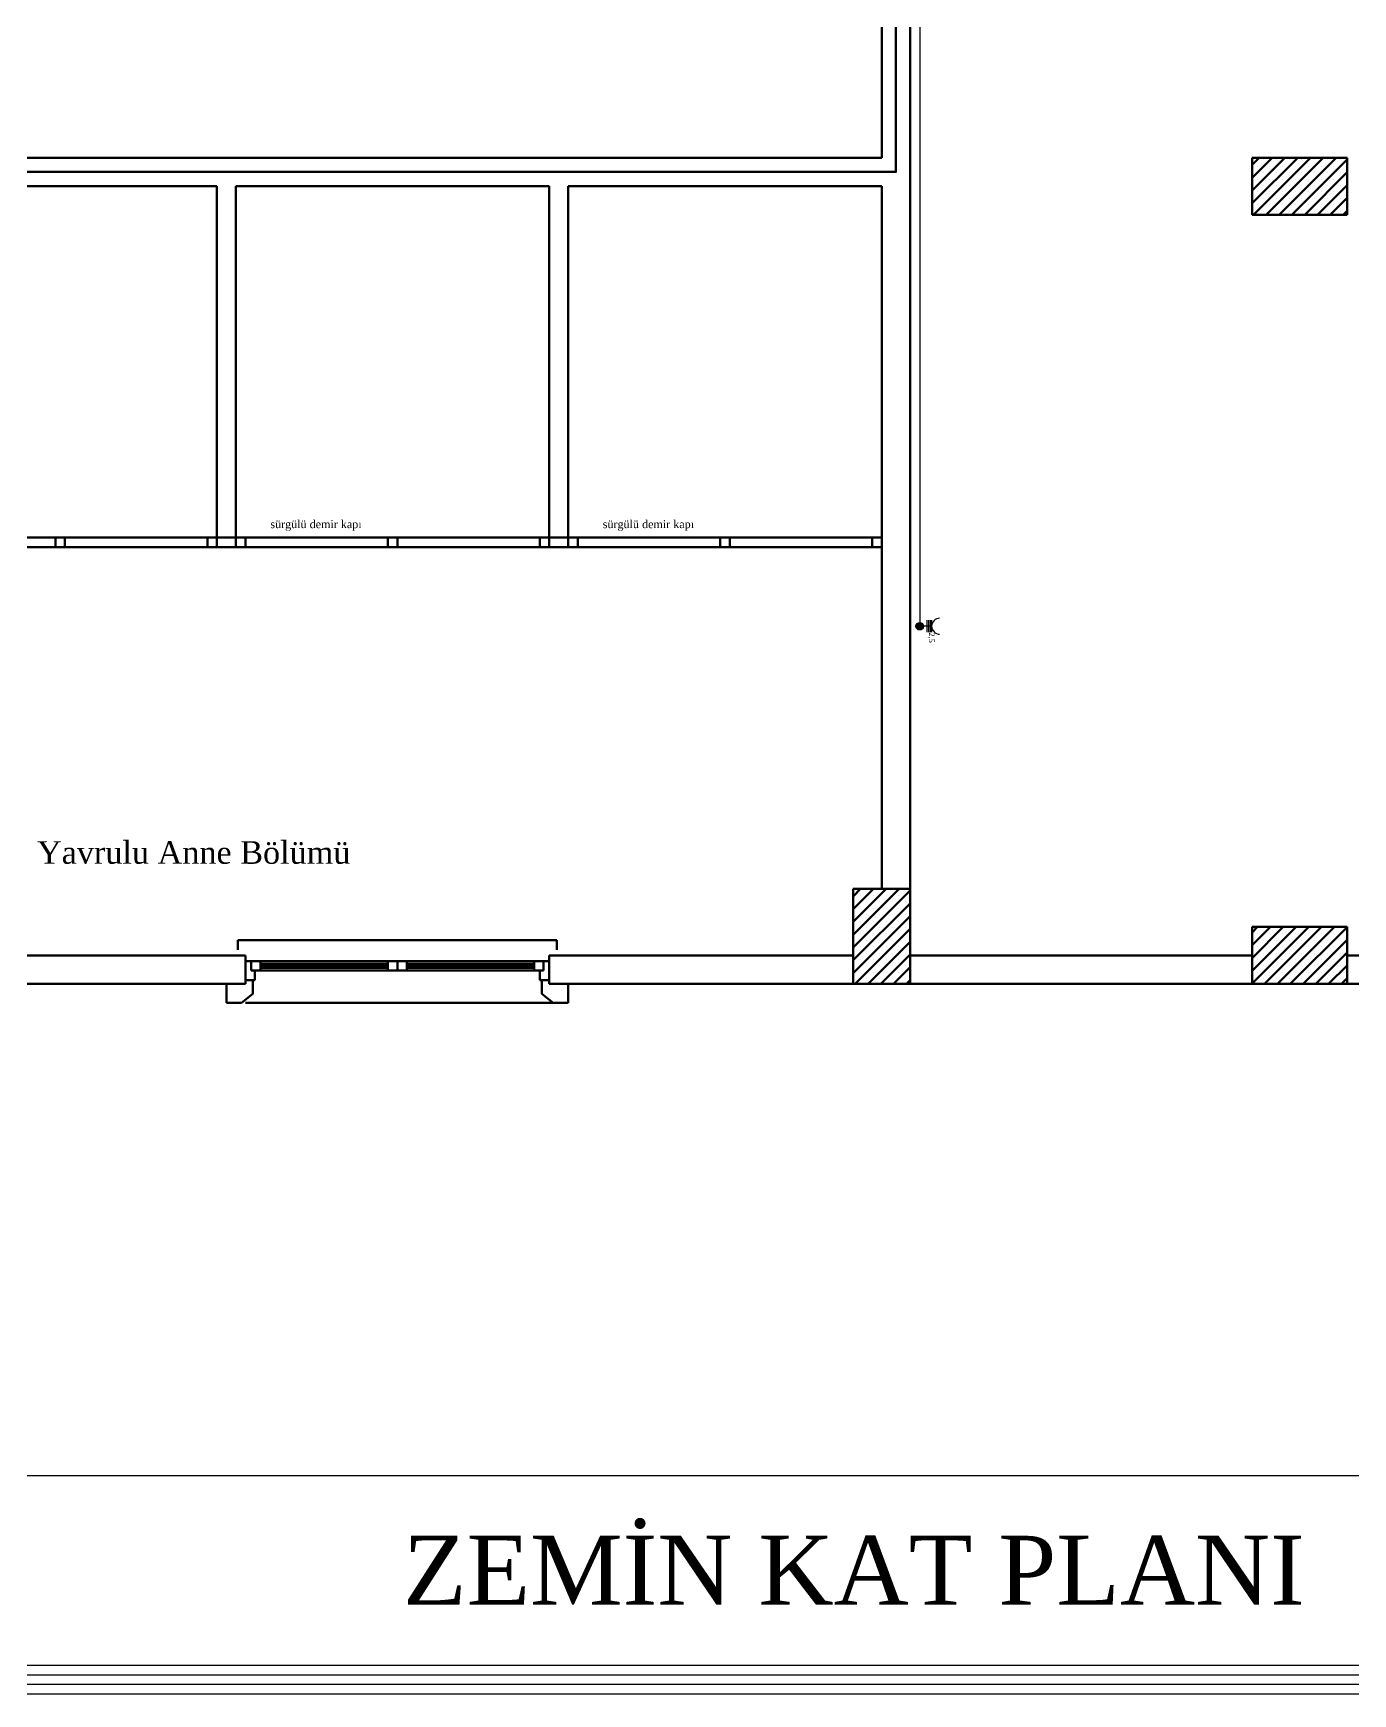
# Model space of a CAD drawing. Header units: millimetres. Extents: x 2046 to 14753, y 2361 to 29276.
# Drawn here: x 3858 to 4553, y 20202 to 21076 of the extents above; entities that cross this region are included whole.
import ezdxf

# ---------------------------------------------------------------- set-up
doc = ezdxf.new("R2010")
doc.units = ezdxf.units.MM
for name, color, linetype, lineweight in [('A.O. DUVAR', 7, 'Continuous', 50), ('KOLON HATTI  0.60 mm', 91, 'Continuous', 53), ('priz', 12, 'Continuous', 25), ('yazi', 251, 'Continuous', 25)]:
    doc.layers.add(name, color=color, linetype=linetype, lineweight=lineweight)
doc.layers.add('aydınlatma', color=3, linetype='Continuous')
doc.layers.add('Sorti Kesiti', color=7, linetype='Continuous')
doc.styles.add('A.O. MALZEME', font='times.ttf', dxfattribs={"height": 10})
doc.styles.add('Elektrik Yazı', font='times.ttf')
doc.styles.add('Mimari Yazı', font='times.ttf')

# ---------------------------------------------------------------- blocks, each defined once
blk = doc.blocks.new('*U71')
at = {"layer": 'priz'}
for p, q in [((-5.2, 10.5), (5.2, 10.5)), ((-5.2, 9.2), (5.2, 9.2)), ((-5.2, 7.8), (5.2, 7.8)), ((-5.2, 6.4), (5.2, 6.4)), ((0, 10.5), (0, 0))]:
    blk.add_line(p, q, dxfattribs=at)
blk.add_arc((0, 17.5), 7, 180, 0, dxfattribs=at)
at = {"layer": 'Sorti Kesiti', "style": 'Mimari Yazı'}
blk.add_text('2,5', height=4.9, dxfattribs=at).set_placement((5.4, 8.1))
blk = doc.blocks.new('buat priz')
at = {"layer": 'aydınlatma'}
h = blk.add_hatch(color=1, dxfattribs=at)
h.set_gradient(color1=(153, 27, 30), color2=(248, 153, 30), tint=1)
edge = h.paths.add_edge_path()
edge.add_arc((0, 0), 2, 0, 360)
at = {"layer": 'aydınlatma', "color": 1}
blk.add_circle((0, 0), 2, dxfattribs=at)

msp = doc.modelspace()

# ---------------------------------------------------------------- linework, layer by layer
at = {"layer": 'A.O. DUVAR'}
for p, q in [((4304.96, 21010.858), (4304.96, 21370.858)), ((4319.96, 21370.858), (4319.96, 20625.858)), ((3789.96, 21010.858), (4304.96, 21010.858)), ((4499.96, 21010.858), (4549.96, 21010.858)), ((4499.96, 20980.858), (4499.96, 21010.858)), ((4549.96, 21010.858), (4549.96, 20980.858)), ((3954.96, 20995.858), (3789.96, 20995.858)), ((3954.96, 20810.858), (3954.96, 20995.858)), ((4129.96, 20995.858), (3964.96, 20995.858)), ((3964.96, 20995.858), (3964.96, 20810.858)), ((4129.96, 20810.858), (4129.96, 20995.858)), ((4304.96, 20995.858), (4139.96, 20995.858)), ((4139.96, 20995.858), (4139.96, 20810.858)), ((4304.96, 20625.858), (4304.96, 20995.858)), ((4549.96, 20980.858), (4499.96, 20980.858)), ((4304.96, 20810.858), (3434.96, 20810.858)), ((3869.96, 20810.858), (3874.96, 20810.858)), ((3869.96, 20805.858), (3869.96, 20810.858)), ((3874.96, 20810.858), (3874.96, 20805.858)), ((3949.96, 20810.858), (3954.96, 20810.858)), ((3949.96, 20805.858), (3949.96, 20810.858)), ((3954.96, 20810.858), (3954.96, 20805.858)), ((3964.96, 20810.858), (3954.96, 20810.858)), ((3964.96, 20810.858), (3969.96, 20810.858)), ((3964.96, 20805.858), (3964.96, 20810.858)), ((3969.96, 20810.858), (3969.96, 20805.858)), ((4044.96, 20810.858), (4049.96, 20810.858)), ((4044.96, 20805.858), (4044.96, 20810.858)), ((4049.96, 20810.858), (4049.96, 20805.858)), ((4124.96, 20810.858), (4129.96, 20810.858)), ((4124.96, 20805.858), (4124.96, 20810.858)), ((4129.96, 20810.858), (4129.96, 20805.858)), ((4139.96, 20810.858), (4129.96, 20810.858)), ((4139.96, 20810.858), (4144.96, 20810.858)), ((4139.96, 20805.858), (4139.96, 20810.858)), ((4144.96, 20810.858), (4144.96, 20805.858)), ((4219.96, 20810.858), (4224.96, 20810.858)), ((4219.96, 20805.858), (4219.96, 20810.858)), ((4224.96, 20810.858), (4224.96, 20805.858)), ((4299.96, 20810.858), (4304.96, 20810.858)), ((4299.96, 20805.858), (4299.96, 20810.858)), ((4304.96, 20810.858), (4304.96, 20805.858)), ((4304.96, 20805.858), (3434.96, 20805.858)), ((3874.96, 20805.858), (3869.96, 20805.858)), ((3954.96, 20805.858), (3949.96, 20805.858)), ((3969.96, 20805.858), (3964.96, 20805.858)), ((4049.96, 20805.858), (4044.96, 20805.858)), ((4129.96, 20805.858), (4124.96, 20805.858)), ((4144.96, 20805.858), (4139.96, 20805.858)), ((4224.96, 20805.858), (4219.96, 20805.858)), ((4304.96, 20805.858), (4299.96, 20805.858)), ((4289.96, 20575.858), (4289.96, 20625.858)), ((4289.96, 20625.858), (4319.96, 20625.858)), ((4301.96, 20625.858), (4304.96, 20625.858)), ((4319.96, 20625.858), (4304.96, 20625.858)), ((4319.96, 20625.858), (4319.96, 20575.858)), ((4499.96, 20575.858), (4499.96, 20605.858)), ((4499.96, 20605.858), (4549.96, 20605.858)), ((4549.96, 20605.858), (4549.96, 20575.858)), ((3769.96, 20590.858), (3969.96, 20590.858)), ((3965.96, 20593.858), (3965.96, 20598.858)), ((3965.96, 20598.858), (4133.96, 20598.858)), ((3965.96, 20593.858), (3965.96, 20598.858)), ((3965.96, 20598.858), (4133.96, 20598.858)), ((3969.96, 20590.858), (3969.96, 20575.858)), ((4129.96, 20575.858), (4129.96, 20590.858)), ((4129.96, 20590.858), (4289.96, 20590.858)), ((4133.96, 20598.858), (4133.96, 20593.858)), ((4133.96, 20598.858), (4133.96, 20593.858)), ((4289.96, 20590.858), (4289.96, 20575.858)), ((4319.96, 20590.858), (4322.96, 20590.858)), ((4319.96, 20575.858), (4319.96, 20590.858)), ((4319.96, 20590.858), (4499.96, 20590.858)), ((4499.96, 20590.858), (4499.96, 20575.858)), ((4549.96, 20575.858), (4549.96, 20590.858)), ((4549.96, 20590.858), (4569.96, 20590.858)), ((3969.96, 20577.858), (3969.96, 20587.858)), ((3969.96, 20587.858), (3972.96, 20587.858)), ((3969.96, 20577.858), (3969.96, 20587.858)), ((3969.96, 20587.858), (3972.96, 20587.858)), ((3972.96, 20587.858), (3972.96, 20582.858)), ((3972.96, 20587.858), (3977.96, 20587.858)), ((3972.96, 20582.858), (3972.96, 20587.858)), ((3972.96, 20587.858), (3972.96, 20582.858)), ((3972.96, 20587.858), (3977.96, 20587.858)), ((3972.96, 20582.858), (3972.96, 20587.858)), ((3972.96, 20582.858), (3974.96, 20582.858)), ((3977.96, 20582.858), (3972.96, 20582.858)), ((3972.96, 20582.858), (3974.96, 20582.858)), ((3977.96, 20582.858), (3972.96, 20582.858)), ((3974.96, 20582.858), (3974.96, 20577.858)), ((3974.96, 20582.858), (3974.96, 20577.858)), ((3977.96, 20587.858), (4044.96, 20587.858)), ((3977.96, 20587.858), (3977.96, 20582.858)), ((3977.96, 20587.858), (4044.96, 20587.858)), ((3977.96, 20587.858), (3977.96, 20582.858)), ((3977.96, 20586.358), (4044.96, 20586.358)), ((3977.96, 20586.358), (4044.96, 20586.358)), ((3977.96, 20585.358), (4044.96, 20585.358)), ((3977.96, 20585.358), (4044.96, 20585.358)), ((3977.96, 20584.358), (4044.96, 20584.358)), ((3977.96, 20584.358), (4044.96, 20584.358)), ((4044.96, 20582.858), (3977.96, 20582.858)), ((4044.96, 20582.858), (3977.96, 20582.858)), ((4044.96, 20587.858), (4049.96, 20587.858)), ((4044.96, 20582.858), (4044.96, 20587.858)), ((4044.96, 20587.858), (4049.96, 20587.858)), ((4044.96, 20582.858), (4044.96, 20587.858)), ((4049.96, 20582.858), (4044.96, 20582.858)), ((4049.96, 20582.858), (4044.96, 20582.858)), ((4049.96, 20587.858), (4049.96, 20582.858)), ((4054.96, 20587.858), (4049.96, 20587.858)), ((4049.96, 20587.858), (4049.96, 20582.858)), ((4049.96, 20587.858), (4049.96, 20582.858)), ((4054.96, 20587.858), (4049.96, 20587.858)), ((4049.96, 20587.858), (4049.96, 20582.858)), ((4049.96, 20582.858), (4054.96, 20582.858)), ((4049.96, 20582.858), (4054.96, 20582.858)), ((4121.96, 20587.858), (4054.96, 20587.858)), ((4054.96, 20582.858), (4054.96, 20587.858)), ((4121.96, 20587.858), (4054.96, 20587.858)), ((4054.96, 20582.858), (4054.96, 20587.858)), ((4121.96, 20586.358), (4054.96, 20586.358)), ((4121.96, 20586.358), (4054.96, 20586.358)), ((4121.96, 20585.358), (4054.96, 20585.358)), ((4121.96, 20585.358), (4054.96, 20585.358)), ((4121.96, 20584.358), (4054.96, 20584.358)), ((4121.96, 20584.358), (4054.96, 20584.358)), ((4054.96, 20582.858), (4121.96, 20582.858)), ((4054.96, 20582.858), (4121.96, 20582.858)), ((4126.96, 20587.858), (4121.96, 20587.858)), ((4121.96, 20587.858), (4121.96, 20582.858)), ((4126.96, 20587.858), (4121.96, 20587.858)), ((4121.96, 20587.858), (4121.96, 20582.858)), ((4121.96, 20582.858), (4126.96, 20582.858)), ((4121.96, 20582.858), (4126.96, 20582.858)), ((4126.96, 20582.858), (4124.96, 20582.858)), ((4124.96, 20582.858), (4124.96, 20577.858)), ((4126.96, 20582.858), (4124.96, 20582.858)), ((4124.96, 20582.858), (4124.96, 20577.858)), ((4129.96, 20587.858), (4126.96, 20587.858)), ((4126.96, 20587.858), (4126.96, 20582.858)), ((4126.96, 20582.858), (4126.96, 20587.858)), ((4129.96, 20587.858), (4126.96, 20587.858)), ((4126.96, 20587.858), (4126.96, 20582.858)), ((4126.96, 20582.858), (4126.96, 20587.858)), ((4129.96, 20577.858), (4129.96, 20587.858)), ((4129.96, 20577.858), (4129.96, 20587.858)), ((3969.96, 20575.858), (3769.96, 20575.858)), ((3974.96, 20577.858), (3969.96, 20577.858)), ((3974.96, 20577.858), (3969.96, 20577.858)), ((4124.96, 20577.858), (4129.96, 20577.858)), ((4124.96, 20577.858), (4129.96, 20577.858)), ((4289.96, 20575.858), (4129.96, 20575.858)), ((4319.96, 20575.858), (4289.96, 20575.858)), ((4499.96, 20575.858), (4319.96, 20575.858)), ((4496.96, 20575.858), (4499.96, 20575.858)), ((4549.96, 20575.858), (4499.96, 20575.858)), ((4569.96, 20575.858), (4549.96, 20575.858)), ((3969.946, 20565.858), (4131.975, 20565.858)), ((3969.946, 20565.858), (4131.975, 20565.858))]:
    msp.add_line(p, q, dxfattribs=at)
at = {"layer": 'A.O. DUVAR', "linetype": 'Continuous', "ltscale": 10}
for p, q in [((4499.96, 21007.059), (4503.76, 21010.858)), ((4499.96, 21000.324), (4510.495, 21010.858)), ((4499.96, 20993.589), (4517.23, 21010.858)), ((4499.96, 20986.853), (4523.965, 21010.858)), ((4500.701, 20980.858), (4530.701, 21010.858)), ((4507.436, 20980.858), (4537.436, 21010.858)), ((4514.171, 20980.858), (4544.171, 21010.858)), ((4502.605, 21006.336), (4502.605, 21006.336)), ((4505.973, 21009.704), (4505.973, 21009.704)), ((4505.973, 21002.968), (4505.973, 21002.968)), ((4509.34, 21006.336), (4509.34, 21006.336)), ((4512.708, 21009.704), (4512.708, 21009.704)), ((4512.708, 21002.968), (4512.708, 21002.968)), ((4516.075, 21006.336), (4516.075, 21006.336)), ((4519.443, 21009.704), (4519.443, 21009.704)), ((4519.443, 21002.968), (4519.443, 21002.968)), ((4520.906, 20980.858), (4549.96, 21009.913)), ((4522.811, 21006.336), (4522.811, 21006.336)), ((4526.178, 21009.704), (4526.178, 21009.704)), ((4526.178, 21002.968), (4526.178, 21002.968)), ((4527.641, 20980.858), (4549.96, 21003.177)), ((4529.546, 21006.336), (4529.546, 21006.336)), ((4532.913, 21009.704), (4532.913, 21009.704)), ((4532.913, 21002.968), (4532.913, 21002.968)), ((4536.281, 21006.336), (4536.281, 21006.336)), ((4539.649, 21009.704), (4539.649, 21009.704)), ((4539.649, 21002.968), (4539.649, 21002.968)), ((4543.016, 21006.336), (4543.016, 21006.336)), ((4546.384, 21009.704), (4546.384, 21009.704)), ((4546.384, 21002.968), (4546.384, 21002.968)), ((4549.751, 21006.336), (4549.751, 21006.336)), ((4502.605, 20999.601), (4502.605, 20999.601)), ((4502.605, 20992.866), (4502.605, 20992.866)), ((4505.973, 20996.233), (4505.973, 20996.233)), ((4509.34, 20999.601), (4509.34, 20999.601)), ((4509.34, 20992.866), (4509.34, 20992.866)), ((4512.708, 20996.233), (4512.708, 20996.233)), ((4516.075, 20999.601), (4516.075, 20999.601)), ((4516.075, 20992.866), (4516.075, 20992.866)), ((4519.443, 20996.233), (4519.443, 20996.233)), ((4522.811, 20999.601), (4522.811, 20999.601)), ((4522.811, 20992.866), (4522.811, 20992.866)), ((4526.178, 20996.233), (4526.178, 20996.233)), ((4529.546, 20999.601), (4529.546, 20999.601)), ((4529.546, 20992.866), (4529.546, 20992.866)), ((4532.913, 20996.233), (4532.913, 20996.233)), ((4534.377, 20980.858), (4549.96, 20996.442)), ((4536.281, 20999.601), (4536.281, 20999.601)), ((4536.281, 20992.866), (4536.281, 20992.866)), ((4539.649, 20996.233), (4539.649, 20996.233)), ((4543.016, 20999.601), (4543.016, 20999.601)), ((4543.016, 20992.866), (4543.016, 20992.866)), ((4546.384, 20996.233), (4546.384, 20996.233)), ((4549.751, 20999.601), (4549.751, 20999.601)), ((4549.751, 20992.866), (4549.751, 20992.866)), ((4502.605, 20986.13), (4502.605, 20986.13)), ((4505.973, 20989.498), (4505.973, 20989.498)), ((4509.34, 20986.13), (4509.34, 20986.13)), ((4512.708, 20989.498), (4512.708, 20989.498)), ((4516.075, 20986.13), (4516.075, 20986.13)), ((4519.443, 20989.498), (4519.443, 20989.498)), ((4522.811, 20986.13), (4522.811, 20986.13)), ((4526.178, 20989.498), (4526.178, 20989.498)), ((4529.546, 20986.13), (4529.546, 20986.13)), ((4532.913, 20989.498), (4532.913, 20989.498)), ((4536.281, 20986.13), (4536.281, 20986.13)), ((4539.649, 20989.498), (4539.649, 20989.498)), ((4541.112, 20980.858), (4549.96, 20989.707)), ((4543.016, 20986.13), (4543.016, 20986.13)), ((4546.384, 20989.498), (4546.384, 20989.498)), ((4549.751, 20986.13), (4549.751, 20986.13)), ((4505.973, 20982.763), (4505.973, 20982.763)), ((4512.708, 20982.763), (4512.708, 20982.763)), ((4519.443, 20982.763), (4519.443, 20982.763)), ((4526.178, 20982.763), (4526.178, 20982.763)), ((4532.913, 20982.763), (4532.913, 20982.763)), ((4539.649, 20982.763), (4539.649, 20982.763)), ((4546.384, 20982.763), (4546.384, 20982.763)), ((4547.847, 20980.858), (4549.96, 20982.972)), ((4289.96, 20621.944), (4293.875, 20625.858)), ((4289.96, 20615.209), (4300.61, 20625.858)), ((4289.96, 20608.474), (4307.345, 20625.858)), ((4289.96, 20601.738), (4314.08, 20625.858)), ((4290.447, 20625.798), (4290.447, 20625.798)), ((4297.182, 20625.798), (4297.182, 20625.798)), ((4303.917, 20625.798), (4303.917, 20625.798)), ((4310.652, 20625.798), (4310.652, 20625.798)), ((4317.387, 20625.798), (4317.387, 20625.798)), ((4289.96, 20595.003), (4319.96, 20625.003)), ((4289.96, 20588.268), (4319.96, 20618.268)), ((4290.447, 20619.063), (4290.447, 20619.063)), ((4293.814, 20622.43), (4293.814, 20622.43)), ((4297.182, 20619.063), (4297.182, 20619.063)), ((4300.549, 20622.43), (4300.549, 20622.43)), ((4303.917, 20619.063), (4303.917, 20619.063)), ((4307.285, 20622.43), (4307.285, 20622.43)), ((4310.652, 20619.063), (4310.652, 20619.063)), ((4314.02, 20622.43), (4314.02, 20622.43)), ((4317.387, 20619.063), (4317.387, 20619.063)), ((4289.96, 20581.533), (4319.96, 20611.533)), ((4290.447, 20612.327), (4290.447, 20612.327)), ((4293.814, 20615.695), (4293.814, 20615.695)), ((4293.814, 20608.96), (4293.814, 20608.96)), ((4297.182, 20612.327), (4297.182, 20612.327)), ((4300.549, 20615.695), (4300.549, 20615.695)), ((4300.549, 20608.96), (4300.549, 20608.96)), ((4303.917, 20612.327), (4303.917, 20612.327)), ((4307.285, 20615.695), (4307.285, 20615.695)), ((4307.285, 20608.96), (4307.285, 20608.96)), ((4310.652, 20612.327), (4310.652, 20612.327)), ((4314.02, 20615.695), (4314.02, 20615.695)), ((4314.02, 20608.96), (4314.02, 20608.96)), ((4317.387, 20612.327), (4317.387, 20612.327)), ((4290.447, 20605.592), (4290.447, 20605.592)), ((4291.021, 20575.858), (4319.96, 20604.798)), ((4293.814, 20602.225), (4293.814, 20602.225)), ((4297.182, 20605.592), (4297.182, 20605.592)), ((4300.549, 20602.225), (4300.549, 20602.225)), ((4303.917, 20605.592), (4303.917, 20605.592)), ((4307.285, 20602.225), (4307.285, 20602.225)), ((4310.652, 20605.592), (4310.652, 20605.592)), ((4314.02, 20602.225), (4314.02, 20602.225)), ((4317.387, 20605.592), (4317.387, 20605.592)), ((4499.96, 20602.947), (4502.871, 20605.858)), ((4499.96, 20596.212), (4509.607, 20605.858)), ((4499.96, 20589.477), (4516.342, 20605.858)), ((4499.96, 20582.742), (4523.077, 20605.858)), ((4499.96, 20576.007), (4529.812, 20605.858)), ((4502.605, 20602.225), (4502.605, 20602.225)), ((4505.973, 20605.592), (4505.973, 20605.592)), ((4506.547, 20575.858), (4536.547, 20605.858)), ((4509.34, 20602.225), (4509.34, 20602.225)), ((4512.708, 20605.592), (4512.708, 20605.592)), ((4513.282, 20575.858), (4543.282, 20605.858)), ((4516.075, 20602.225), (4516.075, 20602.225)), ((4519.443, 20605.592), (4519.443, 20605.592)), ((4520.018, 20575.858), (4549.96, 20605.801)), ((4522.811, 20602.225), (4522.811, 20602.225)), ((4526.178, 20605.592), (4526.178, 20605.592)), ((4529.546, 20602.225), (4529.546, 20602.225)), ((4532.913, 20605.592), (4532.913, 20605.592)), ((4536.281, 20602.225), (4536.281, 20602.225)), ((4539.649, 20605.592), (4539.649, 20605.592)), ((4543.016, 20602.225), (4543.016, 20602.225)), ((4546.384, 20605.592), (4546.384, 20605.592)), ((4549.751, 20602.225), (4549.751, 20602.225)), ((4290.447, 20598.857), (4290.447, 20598.857)), ((4290.447, 20592.122), (4290.447, 20592.122)), ((4293.814, 20595.489), (4293.814, 20595.489)), ((4297.182, 20598.857), (4297.182, 20598.857)), ((4297.182, 20592.122), (4297.182, 20592.122)), ((4297.756, 20575.858), (4319.96, 20598.062)), ((4300.549, 20595.489), (4300.549, 20595.489)), ((4303.917, 20598.857), (4303.917, 20598.857)), ((4303.917, 20592.122), (4303.917, 20592.122)), ((4304.492, 20575.858), (4319.96, 20591.327)), ((4307.285, 20595.489), (4307.285, 20595.489)), ((4310.652, 20598.857), (4310.652, 20598.857)), ((4310.652, 20592.122), (4310.652, 20592.122)), ((4314.02, 20595.489), (4314.02, 20595.489)), ((4317.387, 20598.857), (4317.387, 20598.857)), ((4317.387, 20592.122), (4317.387, 20592.122)), ((4502.605, 20595.489), (4502.605, 20595.489)), ((4505.973, 20598.857), (4505.973, 20598.857)), ((4505.973, 20592.122), (4505.973, 20592.122)), ((4509.34, 20595.489), (4509.34, 20595.489)), ((4512.708, 20598.857), (4512.708, 20598.857)), ((4512.708, 20592.122), (4512.708, 20592.122)), ((4516.075, 20595.489), (4516.075, 20595.489)), ((4519.443, 20598.857), (4519.443, 20598.857)), ((4519.443, 20592.122), (4519.443, 20592.122)), ((4522.811, 20595.489), (4522.811, 20595.489)), ((4526.178, 20598.857), (4526.178, 20598.857)), ((4526.178, 20592.122), (4526.178, 20592.122)), ((4526.753, 20575.858), (4549.96, 20599.066)), ((4529.546, 20595.489), (4529.546, 20595.489)), ((4532.913, 20598.857), (4532.913, 20598.857)), ((4532.913, 20592.122), (4532.913, 20592.122)), ((4533.488, 20575.858), (4549.96, 20592.331)), ((4536.281, 20595.489), (4536.281, 20595.489)), ((4539.649, 20598.857), (4539.649, 20598.857)), ((4539.649, 20592.122), (4539.649, 20592.122)), ((4543.016, 20595.489), (4543.016, 20595.489)), ((4546.384, 20598.857), (4546.384, 20598.857)), ((4546.384, 20592.122), (4546.384, 20592.122)), ((4549.751, 20595.489), (4549.751, 20595.489)), ((4290.447, 20585.387), (4290.447, 20585.387)), ((4293.814, 20588.754), (4293.814, 20588.754)), ((4293.814, 20582.019), (4293.814, 20582.019)), ((4297.182, 20585.387), (4297.182, 20585.387)), ((4300.549, 20588.754), (4300.549, 20588.754)), ((4300.549, 20582.019), (4300.549, 20582.019)), ((4303.917, 20585.387), (4303.917, 20585.387)), ((4307.285, 20588.754), (4307.285, 20588.754)), ((4307.285, 20582.019), (4307.285, 20582.019)), ((4310.652, 20585.387), (4310.652, 20585.387)), ((4311.227, 20575.858), (4319.96, 20584.592)), ((4314.02, 20588.754), (4314.02, 20588.754)), ((4314.02, 20582.019), (4314.02, 20582.019)), ((4317.387, 20585.387), (4317.387, 20585.387)), ((4502.605, 20588.754), (4502.605, 20588.754)), ((4502.605, 20582.019), (4502.605, 20582.019)), ((4505.973, 20585.387), (4505.973, 20585.387)), ((4509.34, 20588.754), (4509.34, 20588.754)), ((4509.34, 20582.019), (4509.34, 20582.019)), ((4512.708, 20585.387), (4512.708, 20585.387)), ((4516.075, 20588.754), (4516.075, 20588.754)), ((4516.075, 20582.019), (4516.075, 20582.019)), ((4519.443, 20585.387), (4519.443, 20585.387)), ((4522.811, 20588.754), (4522.811, 20588.754)), ((4522.811, 20582.019), (4522.811, 20582.019)), ((4526.178, 20585.387), (4526.178, 20585.387)), ((4529.546, 20588.754), (4529.546, 20588.754)), ((4529.546, 20582.019), (4529.546, 20582.019)), ((4532.913, 20585.387), (4532.913, 20585.387)), ((4536.281, 20588.754), (4536.281, 20588.754)), ((4536.281, 20582.019), (4536.281, 20582.019)), ((4539.649, 20585.387), (4539.649, 20585.387)), ((4540.223, 20575.858), (4549.96, 20585.596)), ((4543.016, 20588.754), (4543.016, 20588.754)), ((4543.016, 20582.019), (4543.016, 20582.019)), ((4546.384, 20585.387), (4546.384, 20585.387)), ((4549.751, 20588.754), (4549.751, 20588.754)), ((4549.751, 20582.019), (4549.751, 20582.019)), ((4290.447, 20578.651), (4290.447, 20578.651)), ((4297.182, 20578.651), (4297.182, 20578.651)), ((4303.917, 20578.651), (4303.917, 20578.651)), ((4310.652, 20578.651), (4310.652, 20578.651)), ((4317.387, 20578.651), (4317.387, 20578.651)), ((4317.962, 20575.858), (4319.96, 20577.857)), ((4505.973, 20578.651), (4505.973, 20578.651)), ((4512.708, 20578.651), (4512.708, 20578.651)), ((4519.443, 20578.651), (4519.443, 20578.651)), ((4526.178, 20578.651), (4526.178, 20578.651)), ((4532.913, 20578.651), (4532.913, 20578.651)), ((4539.649, 20578.651), (4539.649, 20578.651)), ((4546.384, 20578.651), (4546.384, 20578.651)), ((4546.958, 20575.858), (4549.96, 20578.86))]:
    msp.add_line(p, q, dxfattribs=at)
at = {"layer": 'A.O. DUVAR', "ltscale": 100}
for p, q in [((3959.96, 20565.858), (3959.96, 20575.858)), ((3959.96, 20575.858), (3969.96, 20575.858)), ((3959.96, 20565.858), (3959.96, 20575.858)), ((3959.96, 20575.858), (3969.96, 20575.858)), ((3969.96, 20575.858), (3969.96, 20577.858)), ((3969.96, 20577.858), (3973.96, 20577.858)), ((3969.96, 20575.858), (3969.96, 20577.858)), ((3969.96, 20577.858), (3973.96, 20577.858)), ((3973.96, 20577.858), (3973.96, 20570.656)), ((3973.96, 20577.858), (3973.96, 20570.656)), ((4129.96, 20577.858), (4125.96, 20577.858)), ((4125.96, 20577.858), (4125.96, 20570.656)), ((4129.96, 20577.858), (4125.96, 20577.858)), ((4125.96, 20577.858), (4125.96, 20570.656)), ((4129.96, 20575.858), (4129.96, 20577.858)), ((4129.96, 20575.858), (4129.96, 20577.858)), ((4139.96, 20575.858), (4129.96, 20575.858)), ((4139.96, 20575.858), (4129.96, 20575.858)), ((4139.96, 20565.858), (4139.96, 20575.858)), ((4139.96, 20565.858), (4139.96, 20575.858)), ((3967.946, 20565.858), (3959.96, 20565.858)), ((3967.946, 20565.858), (3959.96, 20565.858)), ((3973.96, 20570.656), (3967.946, 20565.858)), ((3973.96, 20570.656), (3967.946, 20565.858)), ((4125.96, 20570.656), (4131.975, 20565.858)), ((4125.96, 20570.656), (4131.975, 20565.858)), ((4131.975, 20565.858), (4139.96, 20565.858)), ((4131.975, 20565.858), (4139.96, 20565.858))]:
    msp.add_line(p, q, dxfattribs=at)
at = {"layer": 'KOLON HATTI  0.60 mm'}
msp.add_lwpolyline([(3399.968, 20903.358), (3389.968, 20903.358), (3389.968, 20938.358), (3419.96, 20938.358), (3419.96, 21003.358), (3424.96, 21003.358), (4312.46, 21003.358), (4312.46, 21010.858), (4312.46, 21385.858), (4319.96, 21385.858), (4342.46, 21385.858), (4342.46, 21400.858), (4342.46, 21793.358), (4334.96, 21793.358), (4307.46, 21793.358), (4307.46, 21800.858), (4307.46, 22128.359), (4314.96, 22128.359), (4962.46, 22128.359), (4962.46, 22135.859)], dxfattribs=at)
at = {"layer": 'priz'}
msp.add_lwpolyline([(4494.96, 21365.851), (4324.96, 21365.851), (4324.96, 20764.197)], dxfattribs=at)
at = {"layer": 'yazi'}
msp.add_line((3020.515, 20317.084), (11459.215, 20317.084), dxfattribs=at)
for points in [[(3020.515, 20217.084), (11459.215, 20217.084)], [(3020.515, 20212.084), (11459.215, 20212.084)], [(3020.515, 20207.084), (11459.215, 20207.084)], [(3020.515, 20202.084), (11459.215, 20202.084)]]:
    msp.add_lwpolyline(points, dxfattribs=at)

# ---------------------------------------------------------------- block references
at = {"layer": 'priz'}
msp.add_blockref('buat priz', (4324.96, 20764.197), dxfattribs=at)
at = {"layer": 'priz', "xscale": 0.6, "yscale": 0.6, "zscale": 0.6, "rotation": 270}
msp.add_blockref('*U71', (4324.96, 20764.197), dxfattribs=at)

# ---------------------------------------------------------------- texts
at = {"layer": 'A.O. DUVAR', "style": 'A.O. MALZEME'}
for s, height, p in [('sürgülü demir kapı', 4.21426, (3983.096, 20815.822, 2.634)), ('sürgülü demir kapı', 4.21426, (4158.096, 20815.822, 2.634)), ('Yavrulu Anne Bölümü', 11.91743, (3860.275, 20639.094))]:
    msp.add_text(s, height=height, dxfattribs=at).set_placement(p)
at = {"layer": 'yazi', "lineweight": 30, "insert": (4052.909, 20285.291), "char_height": 36.27535, "width": 737.82109, "attachment_point": 1, "style": 'Elektrik Yazı'}
msp.add_mtext('ZEMİN KAT PLANI', dxfattribs=at)

doc.saveas('drawing.dxf')
